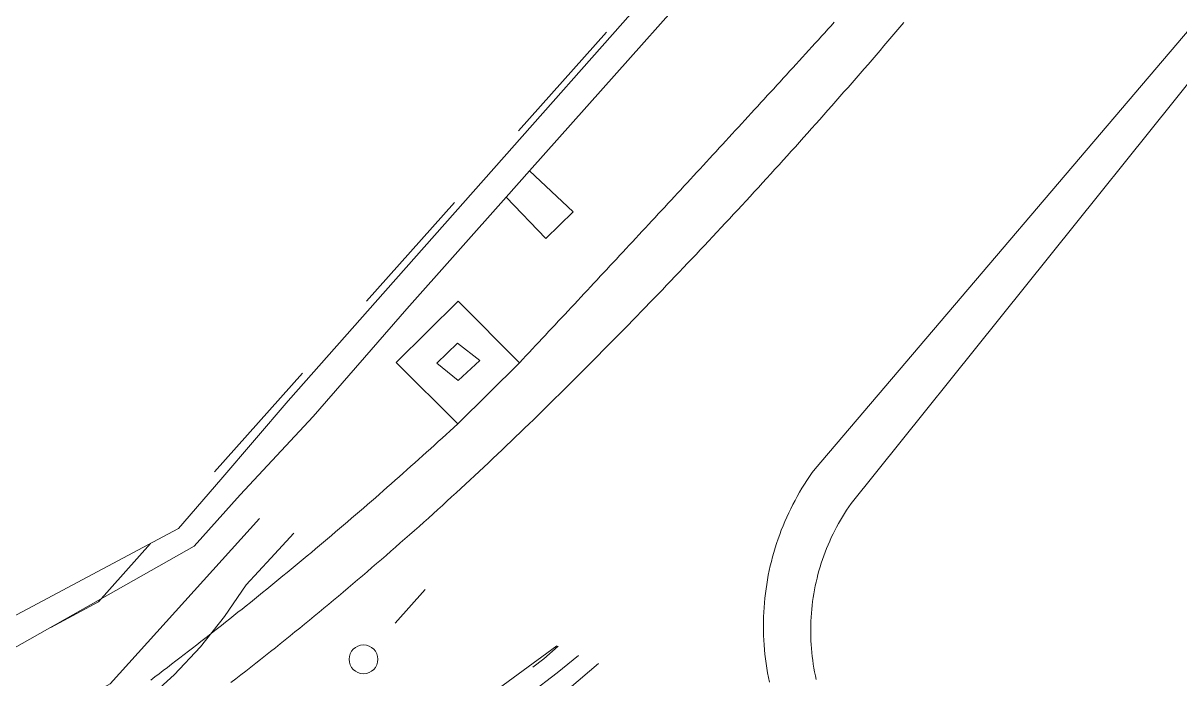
# Model space of a CAD drawing. Header units: metres. Extents: x 104718 to 105139, y 425172 to 425468.
# Drawn here: x 104884.82 to 104908.88, y 425372.49 to 425386.13 of the extents above; entities that cross this region are included whole.
import ezdxf

# ---------------------------------------------------------------- set-up
doc = ezdxf.new("R2010")
doc.units = ezdxf.units.M
doc.header["$MEASUREMENT"] = 0
for name, pattern in [('KG-PERCEEL-SO', [19, 5.5, -4, 5.5, -4]), ('KL-LS-SO', [13, 4, -2, 4, -3]), ('KL-MS-SO', [13, 4, -2, 4, -3]), ('RI-GWA-SO', [18.45, 6, -1.8, 1.75, -1.8, 1.75, -1.8, 1.75, -1.8])]:
    doc.linetypes.add(name, pattern=pattern)
for name, color, linetype, lineweight in [('B-OI-KL-DATA_MANTELBUIS-G', 90, 'Continuous', 18), ('B-OI-KL-ET_LS-G', 190, 'KL-LS-SO', 18), ('B-OI-KL-ET_MS-G', 130, 'KL-MS-SO', 18), ('B-OI-RI-GWA_RIOOLLEIDING-G', 30, 'RI-GWA-SO', 18), ('B-OI-RI-GWA_RIOOLPUT-S', 30, 'Continuous', 18), ('B-XX-GK-KADEMUUR-G', 150, 'Continuous', 18), ('B-XX-KG-GRENS_PERCEEL-G', 150, 'KG-PERCEEL-SO', 18), ('B-XX-OG-WATER_HAVEN-G', 170, 'Continuous', 18), ('B-XX-VH-GESLOTENVERHARDING-G', 10, 'Continuous', 18), ('B-XX-VH-ONVERHARD_ZAND-G', 210, 'Continuous', 18), ('B-XX-VH-OPENVERHARDING-G', 90, 'Continuous', 18), ('B-XX-VH-OPENVERHARDING_SIERBESTRATING-G', 90, 'Continuous', 18), ('B-XX-VH-OPENVERHARDING_STRAATBAKSTEEN-G', 90, 'Continuous', 18)]:
    doc.layers.add(name, color=color, linetype=linetype, lineweight=lineweight)

msp = doc.modelspace()

# ---------------------------------------------------------------- linework, layer by layer
at = {"layer": 'B-OI-KL-DATA_MANTELBUIS-G', "ltscale": 0.5, "flags": 128}
for points in [[(104889.74, 425375.83), (104886.63, 425372.39), (104863.37, 425359.67), (104862.1, 425358.96)], [(104799.24, 425314.63), (104804.63, 425319.9), (104805.54, 425320.8), (104806.81, 425322.05), (104826.88, 425336.93), (104833.47, 425341.63), (104860.36, 425356.88), (104879.85, 425367.68), (104886.06, 425371.12), (104886.73, 425371.56), (104887.37, 425372.04), (104887.96, 425372.58), (104888.51, 425373.16), (104889.01, 425373.79), (104889.46, 425374.45), (104889.97, 425375), (104890.45, 425375.52)], [(104812.76, 425301.85), (104815.59, 425308.8), (104822.61, 425326.1), (104823.15, 425327.13), (104823.76, 425328.12), (104824.45, 425329.06), (104825.2, 425329.94), (104828.64, 425333.31), (104829.36, 425333.83), (104831.12, 425334.98), (104840.75, 425340.34), (104852.76, 425346.92), (104881.06, 425362.51), (104882.32, 425363.22), (104895.92, 425373.18)]]:
    msp.add_lwpolyline(points, dxfattribs=at)
at = {"layer": 'B-OI-KL-ET_LS-G', "ltscale": 0.5, "flags": 128}
for points in [[(104830.92, 425334.84), (104837.22, 425338.5), (104856, 425349.41), (104892.42, 425370.22), (104893.63, 425370.96), (104894.8, 425371.76), (104895.93, 425372.62), (104896.37, 425372.98)], [(104831.12, 425334.5), (104856.2, 425349.06), (104891.84, 425369.42), (104892.56, 425369.83), (104893.81, 425370.59), (104895.02, 425371.41), (104896.18, 425372.29), (104896.79, 425372.81)]]:
    msp.add_lwpolyline(points, dxfattribs=at)
at = {"layer": 'B-OI-KL-ET_MS-G', "ltscale": 0.5, "flags": 128}
msp.add_lwpolyline([(104831, 425335.35), (104855.81, 425349.77), (104892.08, 425370.48), (104893.31, 425371.23), (104894.5, 425372.04), (104895.65, 425372.91), (104895.95, 425373.17)], dxfattribs=at)
at = {"layer": 'B-OI-RI-GWA_RIOOLLEIDING-G', "ltscale": 0.5, "flags": 128}
msp.add_lwpolyline([(104893.18, 425374.35), (104892.56, 425373.65)], dxfattribs=at)
at = {"layer": 'B-OI-RI-GWA_RIOOLPUT-S'}
msp.add_circle((104891.9, 425372.9), 0.3, dxfattribs=at)
at = {"layer": 'B-XX-GK-KADEMUUR-G', "ltscale": 0.5}
for points in [[(104899.919, 425389.107), (104892.36, 425380.563), (104890.333, 425378.278), (104888.934, 425376.64), (104888.052, 425375.621), (104883.225, 425373.05)], [(104883.533, 425372.516), (104888.376, 425375.252), (104889.336, 425376.317), (104890.855, 425377.949), (104892.804, 425380.186), (104894.87, 425382.51), (104895.355, 425383.055), (104900.406, 425388.736)]]:
    msp.add_lwpolyline(points, dxfattribs=at)
at = {"layer": 'B-XX-KG-GRENS_PERCEEL-G', "ltscale": 0.5, "flags": 128}
msp.add_lwpolyline([(104800.173, 425322.245), (104812.813, 425332.586), (104829.721, 425343.786), (104866.88, 425363.631), (104886.387, 425374.096), (104910.596, 425401.24)], dxfattribs=at)
at = {"layer": 'B-XX-OG-WATER_HAVEN-G', "ltscale": 0.5}
msp.add_lwpolyline([(104883.225, 425373.05), (104888.052, 425375.621), (104888.934, 425376.64), (104890.333, 425378.278), (104892.36, 425380.563), (104899.919, 425389.107)], dxfattribs=at)
at = {"layer": 'B-XX-VH-GESLOTENVERHARDING-G', "ltscale": 0.5}
for points in [[(104894.87, 425382.51), (104895.688, 425381.648), (104896.26, 425382.206), (104895.355, 425383.055)], [(104895.143, 425379.068), (104893.867, 425380.346), (104892.582, 425379.07), (104893.859, 425377.795)], [(104893.871, 425378.695), (104893.425, 425379.057), (104893.857, 425379.477), (104894.316, 425379.117)]]:
    msp.add_lwpolyline(points, close=True, dxfattribs=at)
at = {"layer": 'B-XX-VH-ONVERHARD_ZAND-G', "ltscale": 0.5}
msp.add_lwpolyline([(104893.871, 425378.695), (104894.316, 425379.117), (104893.857, 425379.477), (104893.425, 425379.057)], close=True, dxfattribs=at)
at = {"layer": 'B-XX-VH-OPENVERHARDING-G', "ltscale": 0.5}
msp.add_lwpolyline([(104912.917, 425389.702), (104902.038, 425376.138), (104902.038, 425376.138), (104901.991, 425376.071), (104901.946, 425376.003), (104901.902, 425375.934), (104901.859, 425375.864), (104901.817, 425375.794), (104901.777, 425375.723), (104901.737, 425375.651), (104901.7, 425375.579), (104901.663, 425375.506), (104901.628, 425375.432), (104901.594, 425375.357), (104901.561, 425375.282), (104901.53, 425375.207), (104901.5, 425375.131), (104901.472, 425375.054), (104901.445, 425374.977), (104901.419, 425374.899), (104901.394, 425374.821), (104901.371, 425374.743), (104901.35, 425374.664), (104901.33, 425374.585), (104901.311, 425374.505), (104901.294, 425374.425), (104901.278, 425374.345), (104901.264, 425374.264), (104901.251, 425374.184), (104901.239, 425374.103), (104901.229, 425374.021), (104901.22, 425373.94), (104901.213, 425373.859), (104901.208, 425373.777), (104901.203, 425373.695), (104901.201, 425373.614), (104901.199, 425373.532), (104901.199, 425373.45), (104901.201, 425373.368), (104901.204, 425373.287), (104901.209, 425373.205), (104901.215, 425373.123), (104901.222, 425373.042), (104901.231, 425372.961), (104901.241, 425372.88), (104901.253, 425372.799), (104901.267, 425372.718), (104901.281, 425372.637), (104901.297, 425372.557), (104901.315, 425372.477)], dxfattribs=at)
at = {"layer": 'B-XX-VH-OPENVERHARDING_SIERBESTRATING-G', "ltscale": 0.5}
for points in [[(104900.34, 425372.427), (104900.32, 425372.523), (104900.302, 425372.618), (104900.286, 425372.714), (104900.271, 425372.81), (104900.258, 425372.907), (104900.247, 425373.004), (104900.237, 425373.1), (104900.229, 425373.198), (104900.223, 425373.295), (104900.219, 425373.392), (104900.216, 425373.489), (104900.215, 425373.587), (104900.216, 425373.684), (104900.219, 425373.781), (104900.223, 425373.879), (104900.229, 425373.976), (104900.236, 425374.073), (104900.246, 425374.17), (104900.257, 425374.266), (104900.27, 425374.363), (104900.284, 425374.459), (104900.3, 425374.555), (104900.318, 425374.651), (104900.338, 425374.746), (104900.359, 425374.841), (104900.382, 425374.936), (104900.406, 425375.03), (104900.433, 425375.124), (104900.46, 425375.217), (104900.49, 425375.31), (104900.521, 425375.402), (104900.554, 425375.494), (104900.588, 425375.585), (104900.624, 425375.675), (104900.662, 425375.765), (104900.701, 425375.854), (104900.742, 425375.943), (104900.784, 425376.03), (104900.828, 425376.117), (104900.873, 425376.203), (104900.92, 425376.289), (104900.968, 425376.373), (104901.018, 425376.457), (104901.069, 425376.54), (104901.122, 425376.621), (104901.176, 425376.702), (104901.232, 425376.782), (104901.289, 425376.861), (104901.289, 425376.861), (104909.822, 425386.888)], [(104903.136, 425386.139), (104903.053, 425386.042), (104902.971, 425385.946), (104902.889, 425385.849), (104902.806, 425385.753), (104902.723, 425385.656), (104902.641, 425385.56), (104902.558, 425385.464), (104902.475, 425385.368), (104902.392, 425385.272), (104902.309, 425385.176), (104902.225, 425385.08), (104902.142, 425384.985), (104902.059, 425384.889), (104901.975, 425384.793), (104901.891, 425384.698), (104901.808, 425384.603), (104901.724, 425384.507), (104901.64, 425384.412), (104901.556, 425384.317), (104901.472, 425384.222), (104901.387, 425384.127), (104901.303, 425384.032), (104901.219, 425383.938), (104901.134, 425383.843), (104901.049, 425383.748), (104900.965, 425383.654), (104900.88, 425383.56), (104900.795, 425383.465), (104900.71, 425383.371), (104900.625, 425383.277), (104900.54, 425383.183), (104900.454, 425383.089), (104900.369, 425382.995), (104900.283, 425382.901), (104900.198, 425382.808), (104900.112, 425382.714), (104900.026, 425382.62), (104899.94, 425382.527), (104899.854, 425382.434), (104899.768, 425382.34), (104899.682, 425382.247), (104899.596, 425382.154), (104899.509, 425382.061), (104899.423, 425381.968), (104899.336, 425381.876), (104899.25, 425381.783), (104899.163, 425381.69), (104899.076, 425381.598), (104898.989, 425381.505), (104898.902, 425381.413), (104898.815, 425381.321), (104898.727, 425381.229), (104898.64, 425381.137), (104898.553, 425381.045), (104898.465, 425380.953), (104898.377, 425380.861), (104898.29, 425380.769), (104898.202, 425380.678), (104898.114, 425380.586), (104898.026, 425380.495), (104897.938, 425380.403), (104897.85, 425380.312), (104897.761, 425380.221), (104897.673, 425380.13), (104897.585, 425380.039), (104897.496, 425379.948), (104897.407, 425379.857), (104897.318, 425379.766), (104897.23, 425379.676), (104897.141, 425379.585), (104897.052, 425379.495), (104896.962, 425379.405), (104896.873, 425379.314), (104896.784, 425379.224), (104896.694, 425379.134), (104896.605, 425379.044), (104896.515, 425378.954), (104896.426, 425378.865), (104896.336, 425378.775), (104896.246, 425378.685), (104896.156, 425378.596), (104896.066, 425378.506), (104895.976, 425378.417), (104895.885, 425378.328), (104895.795, 425378.239), (104895.705, 425378.15), (104895.614, 425378.061), (104895.523, 425377.972), (104895.433, 425377.883), (104895.342, 425377.795), (104895.251, 425377.706), (104895.251, 425377.706), (104895.157, 425377.615), (104895.063, 425377.525), (104894.969, 425377.435), (104894.875, 425377.344), (104894.781, 425377.254), (104894.686, 425377.165), (104894.592, 425377.075), (104894.497, 425376.986), (104894.402, 425376.896), (104894.307, 425376.807), (104894.211, 425376.718), (104894.116, 425376.63), (104894.02, 425376.541), (104893.924, 425376.452), (104893.828, 425376.364), (104893.732, 425376.276), (104893.636, 425376.188), (104893.54, 425376.101), (104893.443, 425376.013), (104893.346, 425375.926), (104893.249, 425375.838), (104893.152, 425375.751), (104893.055, 425375.665), (104892.958, 425375.578), (104892.86, 425375.491), (104892.762, 425375.405), (104892.665, 425375.319), (104892.567, 425375.233), (104892.468, 425375.147), (104892.37, 425375.061), (104892.272, 425374.976), (104892.173, 425374.891), (104892.074, 425374.806), (104891.975, 425374.721), (104891.876, 425374.636), (104891.777, 425374.551), (104891.678, 425374.467), (104891.578, 425374.383), (104891.478, 425374.299), (104891.379, 425374.215), (104891.279, 425374.131), (104891.178, 425374.048), (104891.078, 425373.965), (104890.978, 425373.882), (104890.877, 425373.799), (104890.776, 425373.716), (104890.676, 425373.633), (104890.574, 425373.551), (104890.473, 425373.469), (104890.372, 425373.387), (104890.27, 425373.305), (104890.169, 425373.223), (104890.067, 425373.142), (104889.965, 425373.06), (104889.863, 425372.979), (104889.761, 425372.898), (104889.658, 425372.818), (104889.556, 425372.737), (104889.453, 425372.657), (104889.351, 425372.577), (104889.248, 425372.497), (104889.144, 425372.417)]]:
    msp.add_lwpolyline(points, dxfattribs=at)
at = {"layer": 'B-XX-VH-OPENVERHARDING_STRAATBAKSTEEN-G', "ltscale": 0.5}
for points in [[(104901.315, 425372.477), (104901.297, 425372.557), (104901.281, 425372.637), (104901.267, 425372.718), (104901.253, 425372.799), (104901.241, 425372.88), (104901.231, 425372.961), (104901.222, 425373.042), (104901.215, 425373.123), (104901.209, 425373.205), (104901.204, 425373.287), (104901.201, 425373.368), (104901.199, 425373.45), (104901.199, 425373.532), (104901.201, 425373.614), (104901.203, 425373.695), (104901.208, 425373.777), (104901.213, 425373.859), (104901.22, 425373.94), (104901.229, 425374.021), (104901.239, 425374.103), (104901.251, 425374.184), (104901.264, 425374.264), (104901.278, 425374.345), (104901.294, 425374.425), (104901.311, 425374.505), (104901.33, 425374.585), (104901.35, 425374.664), (104901.371, 425374.743), (104901.394, 425374.821), (104901.419, 425374.899), (104901.445, 425374.977), (104901.472, 425375.054), (104901.5, 425375.131), (104901.53, 425375.207), (104901.561, 425375.282), (104901.594, 425375.357), (104901.628, 425375.432), (104901.663, 425375.506), (104901.7, 425375.579), (104901.737, 425375.651), (104901.777, 425375.723), (104901.817, 425375.794), (104901.859, 425375.864), (104901.902, 425375.934), (104901.946, 425376.003), (104901.991, 425376.071), (104902.038, 425376.138), (104902.038, 425376.138), (104912.917, 425389.702)], [(104900.406, 425388.736), (104895.355, 425383.055), (104896.26, 425382.206), (104895.688, 425381.648), (104894.87, 425382.51), (104892.804, 425380.186), (104890.855, 425377.949), (104889.336, 425376.317), (104888.376, 425375.252), (104883.533, 425372.516)], [(104909.822, 425386.888), (104901.289, 425376.861), (104901.289, 425376.861), (104901.232, 425376.782), (104901.176, 425376.702), (104901.122, 425376.621), (104901.069, 425376.54), (104901.018, 425376.457), (104900.968, 425376.373), (104900.92, 425376.289), (104900.873, 425376.203), (104900.828, 425376.117), (104900.784, 425376.03), (104900.742, 425375.943), (104900.701, 425375.854), (104900.662, 425375.765), (104900.624, 425375.675), (104900.588, 425375.585), (104900.554, 425375.494), (104900.521, 425375.402), (104900.49, 425375.31), (104900.46, 425375.217), (104900.433, 425375.124), (104900.406, 425375.03), (104900.382, 425374.936), (104900.359, 425374.841), (104900.338, 425374.746), (104900.318, 425374.651), (104900.3, 425374.555), (104900.284, 425374.459), (104900.27, 425374.363), (104900.257, 425374.266), (104900.246, 425374.17), (104900.236, 425374.073), (104900.229, 425373.976), (104900.223, 425373.879), (104900.219, 425373.781), (104900.216, 425373.684), (104900.215, 425373.587), (104900.216, 425373.489), (104900.219, 425373.392), (104900.223, 425373.295), (104900.229, 425373.198), (104900.237, 425373.1), (104900.247, 425373.004), (104900.258, 425372.907), (104900.271, 425372.81), (104900.286, 425372.714), (104900.302, 425372.618), (104900.32, 425372.523), (104900.34, 425372.427)], [(104901.689, 425386.147), (104901.623, 425386.074), (104901.556, 425386.002), (104901.49, 425385.929), (104901.424, 425385.856), (104901.358, 425385.783), (104901.291, 425385.711), (104901.225, 425385.638), (104901.159, 425385.565), (104901.093, 425385.493), (104901.026, 425385.42), (104900.96, 425385.347), (104900.894, 425385.275), (104900.827, 425385.202), (104900.761, 425385.129), (104900.695, 425385.057), (104900.628, 425384.984), (104900.562, 425384.911), (104900.495, 425384.839), (104900.429, 425384.766), (104900.362, 425384.694), (104900.296, 425384.621), (104900.23, 425384.549), (104900.163, 425384.476), (104900.097, 425384.403), (104900.03, 425384.331), (104899.964, 425384.258), (104899.897, 425384.186), (104899.831, 425384.114), (104899.764, 425384.041), (104899.697, 425383.969), (104899.631, 425383.896), (104899.564, 425383.824), (104899.498, 425383.751), (104899.431, 425383.679), (104899.365, 425383.606), (104899.298, 425383.534), (104899.231, 425383.462), (104899.165, 425383.389), (104899.098, 425383.317), (104899.031, 425383.245), (104898.965, 425383.172), (104898.898, 425383.1), (104898.831, 425383.028), (104898.764, 425382.955), (104898.698, 425382.883), (104898.631, 425382.811), (104898.564, 425382.739), (104898.497, 425382.666), (104898.431, 425382.594), (104898.364, 425382.522), (104898.297, 425382.45), (104898.23, 425382.377), (104898.163, 425382.305), (104898.096, 425382.233), (104898.03, 425382.161), (104897.963, 425382.089), (104897.896, 425382.016), (104897.829, 425381.944), (104897.762, 425381.872), (104897.695, 425381.8), (104897.628, 425381.728), (104897.561, 425381.656), (104897.494, 425381.584), (104897.427, 425381.512), (104897.36, 425381.44), (104897.293, 425381.368), (104897.226, 425381.296), (104897.159, 425381.224), (104897.092, 425381.152), (104897.025, 425381.08), (104896.958, 425381.008), (104896.891, 425380.936), (104896.824, 425380.864), (104896.757, 425380.792), (104896.69, 425380.72), (104896.623, 425380.648), (104896.556, 425380.576), (104896.488, 425380.504), (104896.421, 425380.432), (104896.354, 425380.36), (104896.287, 425380.288), (104896.22, 425380.216), (104896.153, 425380.144), (104896.085, 425380.073), (104896.018, 425380.001), (104895.951, 425379.929), (104895.884, 425379.857), (104895.816, 425379.785), (104895.749, 425379.714), (104895.682, 425379.642), (104895.614, 425379.57), (104895.547, 425379.498), (104895.48, 425379.427), (104895.412, 425379.355), (104895.345, 425379.283), (104895.278, 425379.211), (104895.21, 425379.14), (104895.143, 425379.068), (104895.143, 425379.068), (104893.859, 425377.795), (104893.859, 425377.795), (104893.778, 425377.721), (104893.698, 425377.647), (104893.617, 425377.573), (104893.536, 425377.499), (104893.455, 425377.426), (104893.374, 425377.352), (104893.293, 425377.279), (104893.212, 425377.205), (104893.13, 425377.132), (104893.049, 425377.059), (104892.968, 425376.986), (104892.886, 425376.913), (104892.804, 425376.84), (104892.722, 425376.768), (104892.641, 425376.695), (104892.559, 425376.622), (104892.477, 425376.55), (104892.394, 425376.478), (104892.312, 425376.406), (104892.23, 425376.333), (104892.147, 425376.261), (104892.065, 425376.19), (104891.982, 425376.118), (104891.899, 425376.046), (104891.817, 425375.975), (104891.734, 425375.903), (104891.651, 425375.832), (104891.568, 425375.761), (104891.484, 425375.69), (104891.401, 425375.618), (104891.318, 425375.548), (104891.234, 425375.477), (104891.151, 425375.406), (104891.067, 425375.335), (104890.984, 425375.265), (104890.9, 425375.195), (104890.816, 425375.124), (104890.732, 425375.054), (104890.648, 425374.984), (104890.564, 425374.914), (104890.479, 425374.844), (104890.395, 425374.775), (104890.311, 425374.705), (104890.226, 425374.635), (104890.141, 425374.566), (104890.057, 425374.497), (104889.972, 425374.428), (104889.887, 425374.358), (104889.802, 425374.29), (104889.717, 425374.221), (104889.632, 425374.152), (104889.547, 425374.083), (104889.461, 425374.015), (104889.376, 425373.946), (104889.29, 425373.878), (104889.205, 425373.81), (104889.119, 425373.742), (104889.033, 425373.674), (104888.948, 425373.606), (104888.862, 425373.538), (104888.776, 425373.47), (104888.689, 425373.403), (104888.603, 425373.335), (104888.517, 425373.268), (104888.431, 425373.201), (104888.344, 425373.134), (104888.258, 425373.067), (104888.171, 425373), (104888.084, 425372.933), (104887.998, 425372.866), (104887.911, 425372.8), (104887.824, 425372.733), (104887.737, 425372.667), (104887.65, 425372.601), (104887.562, 425372.535), (104887.475, 425372.469)], [(104887.475, 425372.469), (104887.562, 425372.535), (104887.65, 425372.601), (104887.737, 425372.667), (104887.824, 425372.733), (104887.911, 425372.8), (104887.998, 425372.866), (104888.084, 425372.933), (104888.171, 425373), (104888.258, 425373.067), (104888.344, 425373.134), (104888.431, 425373.201), (104888.517, 425373.268), (104888.603, 425373.335), (104888.689, 425373.403), (104888.776, 425373.47), (104888.862, 425373.538), (104888.948, 425373.606), (104889.033, 425373.674), (104889.119, 425373.742), (104889.205, 425373.81), (104889.29, 425373.878), (104889.376, 425373.946), (104889.461, 425374.015), (104889.547, 425374.083), (104889.632, 425374.152), (104889.717, 425374.221), (104889.802, 425374.29), (104889.887, 425374.358), (104889.972, 425374.428), (104890.057, 425374.497), (104890.141, 425374.566), (104890.226, 425374.635), (104890.311, 425374.705), (104890.395, 425374.775), (104890.479, 425374.844), (104890.564, 425374.914), (104890.648, 425374.984), (104890.732, 425375.054), (104890.816, 425375.124), (104890.9, 425375.195), (104890.984, 425375.265), (104891.067, 425375.335), (104891.151, 425375.406), (104891.234, 425375.477), (104891.318, 425375.548), (104891.401, 425375.618), (104891.484, 425375.69), (104891.568, 425375.761), (104891.651, 425375.832), (104891.734, 425375.903), (104891.817, 425375.975), (104891.899, 425376.046), (104891.982, 425376.118), (104892.065, 425376.19), (104892.147, 425376.261), (104892.23, 425376.333), (104892.312, 425376.406), (104892.394, 425376.478), (104892.477, 425376.55), (104892.559, 425376.622), (104892.641, 425376.695), (104892.722, 425376.768), (104892.804, 425376.84), (104892.886, 425376.913), (104892.968, 425376.986), (104893.049, 425377.059), (104893.13, 425377.132), (104893.212, 425377.205), (104893.293, 425377.279), (104893.374, 425377.352), (104893.455, 425377.426), (104893.536, 425377.499), (104893.617, 425377.573), (104893.698, 425377.647), (104893.778, 425377.721), (104893.859, 425377.795), (104893.859, 425377.795), (104892.582, 425379.07), (104893.867, 425380.346), (104895.143, 425379.068), (104895.143, 425379.068), (104895.21, 425379.14), (104895.278, 425379.211), (104895.345, 425379.283), (104895.412, 425379.355), (104895.48, 425379.427), (104895.547, 425379.498), (104895.614, 425379.57), (104895.682, 425379.642), (104895.749, 425379.714), (104895.816, 425379.785), (104895.884, 425379.857), (104895.951, 425379.929), (104896.018, 425380.001), (104896.085, 425380.073), (104896.153, 425380.144), (104896.22, 425380.216), (104896.287, 425380.288), (104896.354, 425380.36), (104896.421, 425380.432), (104896.488, 425380.504), (104896.556, 425380.576), (104896.623, 425380.648), (104896.69, 425380.72), (104896.757, 425380.792), (104896.824, 425380.864), (104896.891, 425380.936), (104896.958, 425381.008), (104897.025, 425381.08), (104897.092, 425381.152), (104897.159, 425381.224), (104897.226, 425381.296), (104897.293, 425381.368), (104897.36, 425381.44), (104897.427, 425381.512), (104897.494, 425381.584), (104897.561, 425381.656), (104897.628, 425381.728), (104897.695, 425381.8), (104897.762, 425381.872), (104897.829, 425381.944), (104897.896, 425382.016), (104897.963, 425382.089), (104898.03, 425382.161), (104898.096, 425382.233), (104898.163, 425382.305), (104898.23, 425382.377), (104898.297, 425382.45), (104898.364, 425382.522), (104898.431, 425382.594), (104898.497, 425382.666), (104898.564, 425382.739), (104898.631, 425382.811), (104898.698, 425382.883), (104898.764, 425382.955), (104898.831, 425383.028), (104898.898, 425383.1), (104898.965, 425383.172), (104899.031, 425383.245), (104899.098, 425383.317), (104899.165, 425383.389), (104899.231, 425383.462), (104899.298, 425383.534), (104899.365, 425383.606), (104899.431, 425383.679), (104899.498, 425383.751), (104899.564, 425383.824), (104899.631, 425383.896), (104899.697, 425383.969), (104899.764, 425384.041), (104899.831, 425384.114), (104899.897, 425384.186), (104899.964, 425384.258), (104900.03, 425384.331), (104900.097, 425384.403), (104900.163, 425384.476), (104900.23, 425384.549), (104900.296, 425384.621), (104900.362, 425384.694), (104900.429, 425384.766), (104900.495, 425384.839), (104900.562, 425384.911), (104900.628, 425384.984), (104900.695, 425385.057), (104900.761, 425385.129), (104900.827, 425385.202), (104900.894, 425385.275), (104900.96, 425385.347), (104901.026, 425385.42), (104901.093, 425385.493), (104901.159, 425385.565), (104901.225, 425385.638), (104901.291, 425385.711), (104901.358, 425385.783), (104901.424, 425385.856), (104901.49, 425385.929), (104901.556, 425386.002), (104901.623, 425386.074), (104901.689, 425386.147)], [(104889.144, 425372.417), (104889.248, 425372.497), (104889.351, 425372.577), (104889.453, 425372.657), (104889.556, 425372.737), (104889.658, 425372.818), (104889.761, 425372.898), (104889.863, 425372.979), (104889.965, 425373.06), (104890.067, 425373.142), (104890.169, 425373.223), (104890.27, 425373.305), (104890.372, 425373.387), (104890.473, 425373.469), (104890.574, 425373.551), (104890.676, 425373.633), (104890.776, 425373.716), (104890.877, 425373.799), (104890.978, 425373.882), (104891.078, 425373.965), (104891.178, 425374.048), (104891.279, 425374.131), (104891.379, 425374.215), (104891.478, 425374.299), (104891.578, 425374.383), (104891.678, 425374.467), (104891.777, 425374.551), (104891.876, 425374.636), (104891.975, 425374.721), (104892.074, 425374.806), (104892.173, 425374.891), (104892.272, 425374.976), (104892.37, 425375.061), (104892.468, 425375.147), (104892.567, 425375.233), (104892.665, 425375.319), (104892.762, 425375.405), (104892.86, 425375.491), (104892.958, 425375.578), (104893.055, 425375.665), (104893.152, 425375.751), (104893.249, 425375.838), (104893.346, 425375.926), (104893.443, 425376.013), (104893.54, 425376.101), (104893.636, 425376.188), (104893.732, 425376.276), (104893.828, 425376.364), (104893.924, 425376.452), (104894.02, 425376.541), (104894.116, 425376.63), (104894.211, 425376.718), (104894.307, 425376.807), (104894.402, 425376.896), (104894.497, 425376.986), (104894.592, 425377.075), (104894.686, 425377.165), (104894.781, 425377.254), (104894.875, 425377.344), (104894.969, 425377.435), (104895.063, 425377.525), (104895.157, 425377.615), (104895.251, 425377.706), (104895.251, 425377.706), (104895.342, 425377.795), (104895.433, 425377.883), (104895.523, 425377.972), (104895.614, 425378.061), (104895.705, 425378.15), (104895.795, 425378.239), (104895.885, 425378.328), (104895.976, 425378.417), (104896.066, 425378.506), (104896.156, 425378.596), (104896.246, 425378.685), (104896.336, 425378.775), (104896.426, 425378.865), (104896.515, 425378.954), (104896.605, 425379.044), (104896.694, 425379.134), (104896.784, 425379.224), (104896.873, 425379.314), (104896.962, 425379.405), (104897.052, 425379.495), (104897.141, 425379.585), (104897.23, 425379.676), (104897.318, 425379.766), (104897.407, 425379.857), (104897.496, 425379.948), (104897.585, 425380.039), (104897.673, 425380.13), (104897.761, 425380.221), (104897.85, 425380.312), (104897.938, 425380.403), (104898.026, 425380.495), (104898.114, 425380.586), (104898.202, 425380.678), (104898.29, 425380.769), (104898.377, 425380.861), (104898.465, 425380.953), (104898.553, 425381.045), (104898.64, 425381.137), (104898.727, 425381.229), (104898.815, 425381.321), (104898.902, 425381.413), (104898.989, 425381.505), (104899.076, 425381.598), (104899.163, 425381.69), (104899.25, 425381.783), (104899.336, 425381.876), (104899.423, 425381.968), (104899.509, 425382.061), (104899.596, 425382.154), (104899.682, 425382.247), (104899.768, 425382.34), (104899.854, 425382.434), (104899.94, 425382.527), (104900.026, 425382.62), (104900.112, 425382.714), (104900.198, 425382.808), (104900.283, 425382.901), (104900.369, 425382.995), (104900.454, 425383.089), (104900.54, 425383.183), (104900.625, 425383.277), (104900.71, 425383.371), (104900.795, 425383.465), (104900.88, 425383.56), (104900.965, 425383.654), (104901.049, 425383.748), (104901.134, 425383.843), (104901.219, 425383.938), (104901.303, 425384.032), (104901.387, 425384.127), (104901.472, 425384.222), (104901.556, 425384.317), (104901.64, 425384.412), (104901.724, 425384.507), (104901.808, 425384.603), (104901.891, 425384.698), (104901.975, 425384.793), (104902.059, 425384.889), (104902.142, 425384.985), (104902.225, 425385.08), (104902.309, 425385.176), (104902.392, 425385.272), (104902.475, 425385.368), (104902.558, 425385.464), (104902.641, 425385.56), (104902.723, 425385.656), (104902.806, 425385.753), (104902.889, 425385.849), (104902.971, 425385.946), (104903.053, 425386.042), (104903.136, 425386.139)]]:
    msp.add_lwpolyline(points, dxfattribs=at)

doc.saveas('drawing.dxf')
